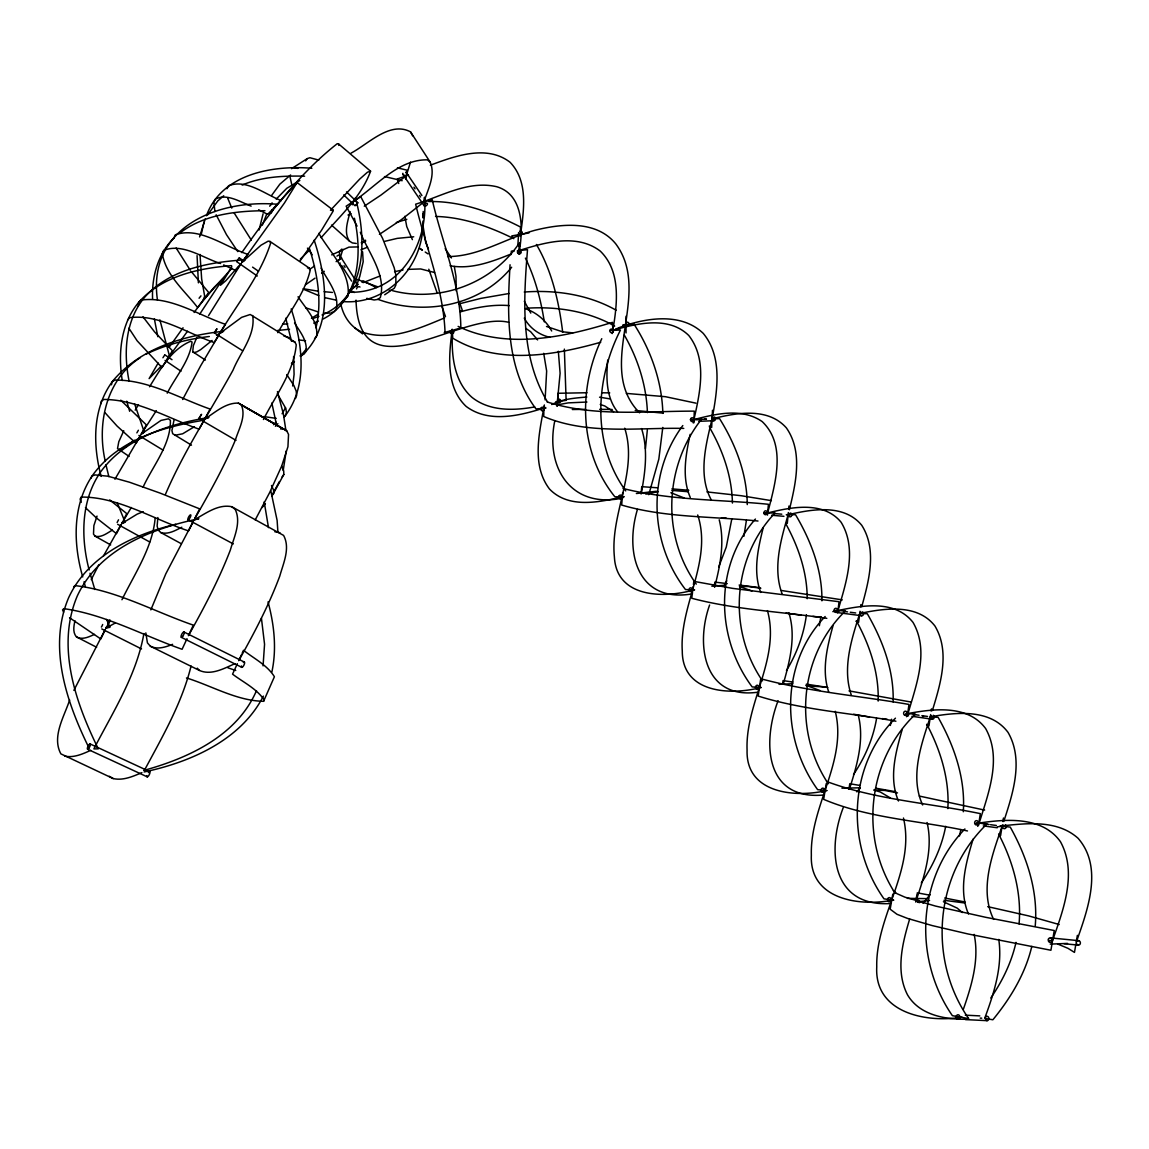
<?xml version="1.0" encoding="UTF-8"?>
<svg xmlns="http://www.w3.org/2000/svg" width="1149" height="1149" viewBox="0 0 1149 1149"><rect width="100%" height="100%" fill="white"/><g stroke="black" fill="none" stroke-linecap="round" stroke-linejoin="round"><path stroke-width="1.5" d="M422.947 217.434L422.961 213.886M626.033 332.951L626.076 316.19M520.353 235.358L520.483 226.999C492.074 212.522 460.993 200.86 428.649 201.549M543.922 406.315L543.75 416.512C587.441 435.069 637.465 427.485 683.77 428.39M878.166 701.077C879.028 672.955 869.807 645.393 856.436 620.948M893.132 701.953C894.123 670.686 882.705 640.424 867.28 613.71L859.739 613.494C851.538 639.332 842.16 667.971 851.237 694.829M693.967 422.76L694.269 411.141C645.465 411.055 594.435 417.058 547.211 401.963M423.033 217.85L423.22 211.445M452.404 332.004C451.342 354.797 453.683 381.109 471.837 397.238C489.359 411.371 513.689 410.767 534.687 406.918M155.216 517.653C152.673 547.47 134.806 573.437 121.952 599.721M947.853 808.609C949.548 779.151 940.5 750.024 926.783 724.243M963.293 811.74C965.562 778.519 954.273 745.931 938.13 717.349L930.317 716.847C921.297 744.538 909.563 776.724 922.647 804.975M557.581 405.769L558.026 393.274L586.981 392.743M1035.206 926.238C1038.294 891.495 1027.091 857.097 1010.244 827.079L1000.09 826.03M1019.062 923.997C1021.777 892.787 1013.045 861.549 998.61 834.073M712.495 410.265L711.662 427.485L709.206 426.135M456.268 290.984L455.981 276.263L454.3 266.439M519.535 248.414L518.946 253.986M519.664 246.389L519.836 243.373M520.253 236.407C523.614 212.019 529.028 181.901 510.07 162.268C486.731 144.3 454.903 156.049 430.358 165.197M517.869 245.297L518.616 233.06M662.786 427.428L658.822 459.14L648.768 494.688M647.347 429.87L645.451 448.656M510.055 264.758C507.24 313.217 505.388 368.082 535.994 408.929L545.861 408.211M607.735 360.039C606.112 377.533 606.011 397.367 617.53 411.802M286.23 450.939L283.2 470.559M622.686 492.619L621.666 505.057C665.573 517.926 712.71 516.246 757.995 521.028M767.489 515.111L768.408 504.282C720.064 499.442 670.255 500.49 623.017 488.469M138.297 306.18L138.612 302.575L140.724 300.119C170.311 295.868 198.26 315.099 225.434 324.32L219.804 333.411L241.635 317.354L250.223 314.496L294.905 342.072L296.255 344.786C293.699 372.204 275.559 395.529 263.437 419.529M241.778 252.636C269.44 213.211 299.2 173.6 337.203 143.711L338.553 143.869L370.567 171.201C361.03 197.456 339.084 216.96 321.131 237.699M641.07 493.984L641.745 486.673L657.285 487.779M511.032 254.575L511.348 251.171L514.379 250.899M787.28 523.456L788.329 512.569M788.645 509.294L788.961 506.02M554.809 420.735C544.999 467.672 571.168 509.122 622.787 498.048M519.075 246.504L519.434 243.042M731.827 518.817L726.283 547.01L718.714 566.96M746.405 520.425L743.877 536.31M405.856 179.215L407.076 170.196L397.41 167.826M452.218 329.346C448.929 354.984 445.381 386.854 466.149 406.416C489.172 423.694 520.669 415.493 545.631 407.493M422.933 221.068C424.311 265.275 387.63 305.577 342.172 301.512M292.679 385.978L294.087 374.373L293.584 356.549M379.429 234.367L400.987 219.947L423.938 201.951L424.512 197.24C428.591 243.315 400.541 293.57 349.382 292.263M837.693 612.834L839.043 601.717L732.531 588.36L693.824 581.351L693.436 584.525M693.177 586.636L691.755 598.27C735.676 609.86 781.894 611.728 826.806 618.32M714.305 586.335L714.85 582.112L727.26 583.606M859.596 614.6L858.59 622.37L856.034 621.279M860.012 611.268L859.739 613.494C884.385 608.295 917.275 603.311 934.941 626.004C950.395 651.943 940.5 683.899 932.356 710.613M860.587 606.83L860.874 604.618M639.576 412.821C594.004 366.373 653.465 294.46 615.749 243.847C596.432 220.134 561.861 223.595 535.333 230.173C505.933 238.058 479.032 256.629 447.622 256.557M544.367 404.965C539.47 432.211 531.125 464.914 549.509 489.043C568.741 509.021 599.634 502.199 623.519 496.655M545.1 399.895L546.651 371.055L543.707 353.332M907.337 715.884C915.667 686.398 929.871 651.555 913.024 622.399C893.893 598.212 858.806 606.069 832.838 611.627M907.839 712.452L908.988 704.438C859.682 695.863 809.054 691.755 760.739 678.729L760.092 683.052M759.934 684.143L758.182 696.064C802.533 710.039 850.145 712.868 895.89 721.213M405.798 178.669L406.114 176.558M930.661 714.563L928.952 725.953L926.611 724.832M931.164 711.145L931.509 708.876M782.57 683.827L783.072 680.596L792.939 682.089M143.898 633.544C136.559 675.224 113.047 711.863 93.873 748.904L98.297 748.846C75.547 702.527 55.913 646.456 77.27 596.001C99.015 549.193 151.395 528.583 198.863 518.716L194.698 519.707M300.133 260.852L321.548 230.231L333.167 211.057L333.095 210.08L297.074 182.547L284.464 202.971L241.85 262.446L245.154 259.818C209.563 262.058 170.267 268.981 145.162 296.672C125.284 319.781 123.288 352.642 129.133 381.324M978.46 825.485C987.652 794.993 1002.718 758.986 985.598 728.48C967.76 704.438 933.448 708.761 907.667 713.601L906.59 716.717M979.02 821.937L980.341 813.636C929.34 802.993 875.409 799.69 826.576 781.464M259.114 229.958L263.078 213.8M826.203 783.69L823.661 799.345C868.587 818.418 919.861 820.587 967.472 830.957M1000.592 835.653L1001.928 827.424M1002.316 825.068L1002.115 826.246L997.231 826.835M1002.876 821.535L1003.45 818.016M819.366 625.76L820.86 616.625M806.426 614.715C803.883 634.492 796.76 653.537 786.476 670.571M848.867 789.262L849.786 783.719L859.94 785.456M556.92 406.344L560.109 373.267L558.328 351.264M1075.924 943.875L1074.473 952.406L1068.01 948.342L1057.64 944.004M1076.34 941.433L1077.374 935.343M271.868 671.993C276.88 648.797 274.18 624.582 268.033 601.875M263.064 665.874L264.557 644.259L261.441 618.32M892.787 894.137L890.159 909.204L897.01 914.302L907.466 918.396L932.256 925.591L968.004 933.965L1050.918 950.252L1054.251 930.518L985.684 917.304L935.631 906.101L904.967 897.182L896.852 893.635L893.405 890.676M915.839 900.859L916.04 899.71M916.241 898.561L917.046 893.979M641.257 493.424C645.221 472.182 648.309 449.561 641.544 428.563M637.451 509.395C624.467 552.468 637.336 603.484 692.445 593.832M315.946 327.824C322.352 301.656 317.411 274.266 309.656 248.945M890.36 725.45L891.581 719.231M876.601 718.254C873.254 738.419 864.91 757.55 853.549 774.469M157.873 517.553L157.126 526.055L158.26 530.091L160.745 532.533L181.154 543.635M690.161 434.322C685.766 454.86 681.63 477.424 690.262 497.445M612.259 333.583C616.97 306.51 622.097 272.327 600.252 251.085C576.798 233.233 544.87 242.453 519.42 250.439C523.212 228.105 523.413 194.54 496.713 186.713C468.347 180.149 441.791 196.163 415.651 204.192C425.59 246.46 443.284 288.413 445.022 331.975L444.246 332.564L458.968 328.513M959.487 835.984L960.851 829.549M945.684 826.332C941.835 846.684 932.945 865.872 921.311 882.906M1031.802 946.388C1025.382 973.706 1010.502 998.251 992.865 1019.781L984.693 1018.344C993.928 993.282 1002.775 966.467 998.768 939.422M693.192 422.861C699.497 394.811 708.201 360.341 688.754 335.465C668.531 315.702 637.034 323.4 612.934 330.323L613.767 329.964M199.567 236.924L205.226 218.885M201.276 234.31L204.034 222.03M1016.003 942.367C1011.537 962.374 1002.359 981.16 990.783 998.007M100.681 403.945L101.327 401.13L103.941 399.45C137.492 399.651 168.156 418.193 199.122 429.195L210.138 409.073C179.172 398.258 148.365 379.615 114.814 380.089L112.142 381.87L111.424 384.8M709.608 605.006C695.59 644.058 703.26 699.281 756.976 692.316M74.958 620.776C73.78 626.047 72.531 632.496 76.466 636.891L96.617 647.26M763.18 527.879C757.967 548.734 752.854 571.584 760.71 592.439M191.064 666.003C181.944 703.26 162.325 736.839 144.386 770.39M714.592 587.297C720.222 565.452 724.933 542.127 719.217 519.808M186.468 677.939C211.789 685.809 236.78 700.847 263.581 701.307L264.011 699.626C256.256 688.438 243.215 682.219 232.558 674.161L237.355 663.705M789.392 509.739C795.74 483.442 803.151 451.859 786.376 427.888C767.762 406.918 736.092 412.836 712.078 418.882C705.859 444.864 697.831 474.867 711.26 499.901M410.509 162.095L406.229 175.854L380.98 195.071L364.29 206.174M350.115 211.545C348.032 220.895 343.436 232.242 349.368 241.046L352.312 242.913L356.262 243.459M832.982 625.846C827.108 647.203 821.32 670.599 828.831 692.301M174.102 419.615L171.919 430.559L172.695 433.719L191.495 445.166M764.315 513.704L767.676 512.957C774.986 484.146 787.036 445.309 762.204 421.597C741.033 406.89 713.543 414.459 690.678 420.433M843.237 807.646C827.05 849.599 831.287 906.302 889.197 903.602M902.281 729.213C895.775 752.107 888.507 778.06 898.489 801.011M861.736 606.729C868.859 580.805 877.333 549.782 861.736 525.28C843.955 503.621 812.056 509.136 788.113 514.738C780.832 540.073 772.516 568.181 782.153 594.019M783.201 684.287C789.722 661.336 796.329 636.129 788.803 612.647M909.649 919.085C902.396 943.228 895.315 971.164 907.552 994.905C919.818 1015.659 946.331 1019.752 968.42 1019.249M973.059 839.187C965.936 862.971 958.266 889.958 968.435 913.972M337.246 261.225L339.831 259.2L342.847 249.304M243.76 260.967L239.308 257.879L236.694 261.656L257.275 276.019M118.534 519.808L117.112 522.508M778.088 700.703C762.462 741.522 764.487 799.848 822.799 795.094M849.398 789.219C856.881 765.708 864.565 740.114 858.332 715.468M352.341 204.795L353.461 201.42C376.226 186.368 398.215 159.223 427.414 159.84L430.114 162.009C435.916 175.065 427.801 189.441 423.938 201.951M915.638 901.994C924.198 876.773 933.433 849.298 927.071 822.526M1003.766 821.463C1012.901 793.499 1023.946 759.977 1008.046 732.401C990.251 708.502 956.155 712.251 930.317 716.847M150.849 609.875L165.786 573.868L193.276 521.373M138.383 430.243L136.86 432.857M1001.555 827.826C991.63 856.45 979.307 890.145 993.626 919.358M977.684 826.332L978.833 823.115C1006.251 818.964 1042.2 816.12 1060.441 841.686C1077.489 872.752 1063.414 909.649 1052.585 940.385L1049.138 940.686M963.436 1009.037C971.695 985.354 979.479 959.573 974.137 934.381M1076.125 942.654C1087.385 910.525 1103.686 867.754 1078.092 838.282C1057.08 819.438 1026.416 823.273 1000.678 826.045M206.418 215.739C221.628 173.801 272.615 165.054 311.824 168.271M285.268 415.809L286.446 412.735L285.857 408.484L277.268 393.647M295.451 398.531L296.672 395.371L296.155 391.019L293.857 385.461L286.762 374.603M97.033 516.088L93.873 525.639L93.5 534.127L95.08 536.181L110.677 544.913M194.109 312.499L203.201 300.033L204.68 296.298L201.65 278.848L200.012 254.46M262.374 225.017L266.855 213.815M279.394 481.575L271.638 495.995M69.644 700.028C64.186 716.646 51.59 736.71 60.883 753.873L113.22 778.577C123.144 780.803 132.939 776.408 141.901 772.631M173.959 238.044L175.309 234.841C199.237 226.138 225.577 247.121 247.825 254.331L241.85 262.446L261.038 245.182L268.191 241.146L269.986 241.448L309.44 268.191L310.244 270.087C304.902 293.11 289.232 312.341 277.843 332.693M236.751 261.426L239.308 257.879M165.513 494.185C184.127 450.781 210.324 411.328 233.06 370.093C239.997 352.815 255.911 334.919 252.651 315.515M263.581 701.307L274.41 676.718C267.157 665.07 254.015 658.607 243.502 650.291L242.137 653.264M601.774 338.696C577.732 388.779 579.139 452.462 614.873 496.785L624.209 496.77M285.498 407.737L282.094 413.769M241.462 654.758L238.719 660.718C254.058 633.329 268.823 605.48 279.796 576.022C283.329 563.24 290.525 548.202 283.588 535.405L231.739 506.709C217.965 503.865 205.542 513.66 194.095 519.851M73.881 690.362L105.205 629.537M90.958 478.214L91.992 476.002L95.123 474.925L107.891 476.203L129.478 482.221L160.041 493.079L199.639 508.849L194.799 518.472M187.014 638.7L182.088 649.286C143.007 635.454 105.062 614.471 63.77 608.64L62.563 609.875L63.597 612.187M164.637 355.142L162.914 357.756M105.363 629.422L100.825 638.988L69.558 617.76M115.173 623.06L106.024 628.058L106.67 626.693M107.963 623.964L109.916 619.871M196.738 337.591L193.377 345.576L192.702 351.738L205.384 360.054M123.762 430.774L118.792 441.747L117.528 448.527L129.105 456.412M91.259 579.613L98.742 564.906M182.648 399.507L200.716 365.684L218.885 334.962M193.405 521.229L188.551 530.895C153.65 519.506 118.347 496.684 81.076 497.072L80.114 499.154L81.249 502.328M120.99 524.878L116.494 533.682L96.674 518.17L85.443 507.643M143.237 511.664L137.176 514.134L121.636 523.628L122.268 522.378M123.561 519.865L126.763 513.603L109.701 499.916M263.365 696.122C240.744 740.315 190.174 762.29 144.113 771.956M256.486 690.664C236.981 735.748 188.594 758.096 143.869 770.404M272.069 495.865L283.832 474.465L283.702 470.903L281.706 466.164M255.236 519.894L269.742 492.39L281.706 466.02L287.939 446.702L288.543 434.423L286.762 430.875L238.389 403.098C225.419 402.667 214.978 412.606 204.637 419.126M103.41 556.087L120.789 525.107M226.942 188.738L228.594 185.736C246.475 178.741 264.959 194.325 281.103 200.544L280.255 201.405M352.269 203.574L352.743 202.712M353.217 201.851L355.371 197.958C366.847 237.987 367.421 296.126 322.05 314.955M140.623 435.256L136.142 443.327L117.126 426.107L105.177 412.893M142.533 431.794L141.255 434.107L144.257 432.125L134.562 403.759M143.18 430.645L146.368 424.9L120.76 400.182M143.065 487.19C152.831 465.776 170.986 444.663 170.382 420.29L168.429 418.796L160.961 420.433L141.255 434.107L156.321 410.653M114.929 479.234L140.365 435.6M271.581 195.488L279.868 184.142L290.611 174.978M724.401 585.071L726.757 580.906M106.024 628.058L110.16 620.79M194.957 518.357C209.506 492.892 223.911 467.241 235.315 440.182C238.676 429.123 246.403 416.469 241.304 404.893L238.389 403.098M207.653 214.877L217.779 200.917L223.725 195.775M271.121 213.025L272.744 210.224M208.515 315.688L240.931 263.853M135.209 410.15L138.512 404.649M121.636 523.628L131.288 507.513M167.223 393.173C175.696 376.57 189.743 360.901 192.084 342.043L190.691 341.282C171.043 349.468 160.285 369.547 149.528 386.768M219.1 334.56L214.174 342.546C187.014 333.181 159.266 313.993 129.65 317.655L127.596 320.011M269.699 206.217L270.331 205.355M166.576 360.226L161.995 367.565L137.148 340.808L128.875 328.197M159.898 319.896L169.592 356.477L167.237 359.177L172.451 350.79L154.454 331.731L142.964 316.794M219.804 333.411C237.168 303.882 260.047 276.248 270.575 243.344L269.986 241.448M158.16 363.027L149.111 378.624L161.32 366.014M682.822 425.561C646.988 473.474 649.099 542.587 685.508 589.566L694.614 589.868M284.062 417.288C308.564 386.538 302.532 343.68 291.185 308.909M231.883 266.783L220.436 285.268L225.807 280.729L238.561 266.281M199.596 314.338L222.963 278.834L213.944 287.523L197.642 307.544C184.774 290.841 165.801 275.358 162.311 253.584L163.603 250.453C182.404 242.64 202.856 258.065 220.608 263.509M169.047 347.371L183.05 327.781M305.634 160.86L307.228 158.619L309.928 157.729L318.761 160.099M187.517 331.228L167.237 359.177M282.079 476.878L283.832 474.465M203.89 299.085L208.73 292.521L191.194 271.466M241.103 263.466L235.847 270.575L223.653 264.931M856.924 791.934L860.012 787.884M199.079 298.237L200.96 295.868M314.553 338.768L316.707 335.982C318.273 320.858 305.763 308.564 298.036 296.772M270.575 205.068L272.241 203L270.819 204.737M930.001 894.626L923.48 903.028L922.503 902.899M276.205 199.122L286.79 188.292L299.846 180.479M755.439 519.046C713.96 565.638 715.655 637.968 752.15 686.915L761.284 687.519M300.32 356.305L306.467 348.779M341.626 249.132L339.458 251.732L339.831 259.2M271.695 210.626L272.356 209.836M274.381 207.438L297.074 182.547M262.13 507.556L265.376 503.75M174.188 237.742C157.93 253.584 151.553 277.024 152.602 299.228M825.154 616.51C780.272 663.188 780.588 738.448 817.628 789.65L826.993 790.598M964.901 828.96C916.744 878.813 913.441 959.429 952.377 1015.673L956.428 1016.405M895.444 718.168C847.818 766.053 845.707 844.759 883.998 898.848L893.735 900.213M203.201 300.033L231.595 268.564M330.452 210.296L359.766 179.029L367.45 172.221L370.567 171.201M73.579 586.995L74.872 585.602C116.25 590.227 154.268 611.641 193.334 625.142L188.422 635.684C203.947 607.95 218.942 579.757 230.346 550.041C233.994 537.229 241.52 522.407 235.172 509.323L231.739 506.709M511.65 267.257C479.98 306.28 423.737 316.162 377.849 299.3M345.533 298.754L348.018 296.169C350.876 272.342 330.05 252.636 318.819 233.376M273.534 424.728L275.99 422.186M275.401 426.265L277.886 423.708M276.062 205.714L267.631 214.36L258.64 209.736M276.895 204.852L279.422 202.267M309.153 250.425L300.306 259.114M356.147 205.068L357.784 202.727L355.601 205.499M291.745 364.104L294.259 361.921M301.038 356.161C333.914 327.149 326.373 277.354 314.18 240.17M361.662 243.602L365.597 240.198M212.105 340.463L200.615 349.669L196.766 351.896L194.124 352.571L192.702 351.738M180.781 232.357C204.694 214.475 235.933 210.942 264.959 210.712M134.304 440.268L124.078 448.009L118.562 449.79M348.779 291.731L356.621 285.412L359.795 276.349L363.199 261.67L362.596 251.818M140.379 357.583C106.196 379.357 96.631 423.837 105.291 461.367M321.634 273.261L324.277 271.293M384.7 294.762L394.279 288.241L395.859 285.081L395.831 274.855L394.193 267.746L382.574 238.36L360.743 196.651L346.151 206.188L357.08 226.109M309.383 269.598L314.524 265.95M459.945 328.255L460.835 327.623C460.332 284.076 441.934 241.951 432.211 199.725L424.972 201.678M305.519 284.737L315.027 278.159M351.019 153.147C368.269 144.056 389.985 120.832 410.538 131.876L430.114 162.009M358.316 284.291L349.827 289.95L354.337 292.535M361.72 282.022L363.4 280.902L376.312 287.609M194.454 426.681L182.648 433.791L174.72 435.327M318.359 314.036L311.451 318.287M336.111 261.642L341.698 257.979M323.07 319.034C359.378 300.406 362.51 253.599 354.409 218.238M291.544 168.673L307.228 158.619M291.458 363.343L294.46 361.475M112.43 530.091C107.202 532.992 101.428 537.919 95.08 536.181M331.702 254.877L348.937 247.136L357.87 246.92M216.486 335.278L218.856 333.957M219.33 333.684L223.624 331.271C183.165 335.594 140.178 348.52 113.076 380.649C92.308 407.794 92.652 444.778 101.169 476.418M181.815 527.233C175.409 530.45 168.113 534.845 160.745 532.533M551.721 404.534L552.583 404.118M553.445 403.687C563.742 398.832 575.592 397.985 586.837 397.037M234.927 663.677C224.084 668.416 211.244 675.727 199.38 670.427L150.375 646.226L147.431 642.88L145.822 632.912M94.491 634.377C89.019 636.862 82.254 640.208 76.466 636.891M444.606 317.885C419.313 328.427 390.358 341.497 362.754 332.291M90.699 750.34C82.613 754.017 73.68 758.067 64.631 756.114M318.934 316.334L312.715 318.632M313.778 323.171L318.417 321.102M348.018 215.035L351.149 213.657M615.433 329.246L617.903 328.154M618.722 327.795C645.063 317.9 680.94 311.839 703.303 333.44C722.893 357.253 717.263 390.976 712.078 418.882L719.547 418.595C735.633 444.361 746.979 473.905 747.267 504.583M146.282 354.079C166.059 344.499 187.589 339.127 209.333 336.499M363.113 282.625L380.175 275.947M511.348 253.9C492.131 261.656 471.147 269.67 450.135 265.778M242.137 185.061C261.742 176.702 283.573 175.696 304.614 176.17M331.86 210.583L333.095 210.08M300.219 355.63L303.896 354.122L305.993 351.422C307.688 340.765 299.846 331.515 294.546 322.998M360.915 249.821L367.565 247.179M201.463 420.376L200.4 420.807C160.731 427.471 118.017 440.713 93.126 474.551C72.258 504.224 73.033 543.348 82.728 576.927M202.511 419.959L208.917 417.432C168.96 424.125 125.93 437.482 100.882 471.578C80.875 500.059 80.631 537.43 89.148 569.976M172.609 644.33C165.686 647.074 157.456 649.889 150.375 646.226M122.067 523.456L125.14 522.249L117.284 503.003M408.469 175.065L397.252 179.014L398.732 183.495M460.304 311.393L462.415 310.647L459.14 301.383M361.217 242.726L365.684 241.204M331.242 312.629L333.799 311.781L336.226 309.253C339.616 294.216 327.724 280.672 321.117 268.148M396.333 222.489L406.818 219.301M600.74 342.244C553.229 355.659 497.503 365.095 452.807 338.223L452.002 329.433M460.404 311.853C476.246 307.415 492.806 304.212 509.309 305.62M458.868 303.939L480.756 298.41L509.222 293.483M622.701 325.483L626.061 324.593M175.696 524.289C133.097 534.457 88.013 555.829 68.681 597.609C47.698 646.944 66.47 701.938 88.732 747.353M384.656 241.376L397.238 238.374L413.712 236.78M767.676 512.957C791.359 507.082 823.287 500.648 841.111 522.249C857.599 549.251 846.052 582.73 837.966 610.607L839.345 610.794M645.652 493.998L658.377 491.628M394.552 271.71L403.069 269.9M106.512 627.957L109.988 627.282L106.598 619.483M556.518 405.037L568.181 402.882L586.924 402.035M528.942 232.96L511.808 235.89L513.775 238.705M289.548 329.246L277.57 330.481M389.195 290.525L391.651 290.108M636.374 493.524L656.553 491.255M555.628 401.92L566.127 400.34L564.36 349.109M711.849 586.22L725.45 585.214M975.558 823.546L978.833 823.115M214.403 332.894L216.96 328.715L214.36 332.88L242.626 350.761M407.708 269.383L420.692 268.952L434.537 272.514M779.008 684.316L792.939 683.712M917.376 901.807L929.555 900.514M517.395 250.626L527.506 249.692C523.441 300.593 520.138 356.822 547.685 402.236M1067.536 943.401L1050.229 944.119M231.595 265.649C198.447 268.134 162.483 276.076 139.259 301.713C120.659 323.199 117.93 353.461 122.254 380.506M623.131 324.822L633.875 323.946C651.066 350.574 661.996 381.583 662.858 413.425M282.625 324.233L287.781 323.86M524.26 292.033C555.714 289.692 588.374 294.546 616.108 310.173M526.185 308.248C556.504 306.209 587.943 311.02 614.658 326.057M841.944 788.171L860.141 787.812M962.043 1017.21C926.367 1023.041 874.303 1013.188 876.744 966.855C875.667 915.595 915.667 869.822 903.459 818.016M611.053 330.409L620.474 330.022C594.995 379.845 591.807 444.103 625.731 490.896M671.935 490.422L688.251 491.729M704.639 419.184L706.491 419.112L696.337 419.5M698.836 421.31L713.816 420.706M694.053 419.586L695.188 419.543M907.337 898.346L928.421 898.647M739.468 586.679L748.157 586.493L760.839 588.231M690.405 419.658L701.364 419.457C664.452 466.235 661.336 535.377 696.265 584.137M572.288 409.518L584.597 409.346M277.081 204.235C216.4 199.251 147.144 228.062 157.456 300.104M324.75 313.103L329.964 313.059M786.261 514.752L795.525 514.695C810.935 540.705 822.339 570.206 821.923 600.826M806.354 685.867L826.576 687.073M764.028 512.928L775.015 513C732.286 557.883 727.561 630.011 762.476 680.84M601.875 392.771L609.731 392.901M599.649 409.317L612.202 409.489M435.557 216.443C462.674 217.075 488.828 226.41 512.957 238.245M280.629 428.965L283.616 429.051L241.304 404.893L286.762 430.875M694.111 589.854C664.352 598.457 616.438 598.299 614.385 556.848C610.004 513.416 638.442 471.449 624.726 428.204M835.165 610.507L845.463 610.88C799.345 655.662 792.81 730.592 828.257 783.733M873.743 790.024L884.759 790.44L897.498 792.911M965.49 1019.608L987.178 1020.657M626.32 393.403L665.4 396.692L695.949 403.155M980.212 1018.115L981.706 1018.186M965.304 1015.156L979.81 1015.888M721.4 517.84L726.269 518.127M276.234 418.351L263.609 416.57M922.561 716.344L923.523 716.402M599.563 397.195L610.22 398.918M943.961 900.285L964.155 902.913M905.728 713.457L906.705 713.529M635.196 410.437L663.117 413.137M508.662 322.295C460.203 310.69 358.675 396.462 356.018 300.119M671.892 488.871L688.797 490.264M760.868 687.504C730.434 695.562 682.219 693.206 682.276 651.052C679.274 604.891 712.782 560.999 697.716 514.967M771.683 515.255L783.934 516.318M893.29 900.069C859.768 906.776 809.341 899.724 811.352 855.1C809.916 805.736 847.632 761.055 835.266 711.303M774.124 513.517L781.794 514.192M786.85 514.637L788.113 514.738M800.925 615.146L786.045 613.049M324.162 291.688L332.434 292.449M706.951 491.916L741.277 495.722L771.367 500.634M826.591 790.541C794.864 797.995 745.758 793.385 747.08 750.182C745.126 702.513 780.688 658.506 767.46 610.636M1064.146 943.746L1078.164 945.081M1050.488 937.9L1078.739 940.672M572.791 332.894L562.364 331.774L546.493 326.474M812.903 616.352L821.075 617.214M976.808 822.899L986.977 823.991C934.668 874.36 927.502 959.228 968.693 1018.603L960.507 1017.138M298.754 339.946L305.562 340.722M869.491 717.062L853.693 714.233M739.123 585.056L759.762 587.642M835.553 612.316L861.693 615.749M843.467 611.34L847.56 611.886M850.274 612.245L855.689 612.963M882.116 718.599L887.129 719.26M983.271 825.887L997.246 827.754M917.591 902.252L919.559 902.511M781.492 590.5L842.303 599.879M983.242 823.704L989.102 824.494M990.553 824.695L996.355 825.47M905.125 715.339L908.529 715.827M911.933 716.301L932.313 719.202M909.103 713.802L907.667 713.601L915.451 714.147C867.495 760.221 859.035 837.635 895.172 893.304M913.383 714.419L919.071 715.224M921.9 715.64L927.516 716.445M294.173 167.84L297.907 168.386M806.368 684.143L827.754 687.475M307.429 267.875L309.44 268.191M849.01 690.879L910.597 701.967M303.164 288.701L317.541 291.085M336.398 300.191L325.023 297.692M392.498 290.683C439.363 302.819 491.355 283.904 518.774 243.847L519.736 253.714M875.538 788.157L895.789 791.733M957.447 1016.578L959.487 1016.951M384.484 176.573L402.179 180.695M274.855 531.772L279.925 532.705M919.329 796.07L984.65 810.102M917.247 892.83L929.527 895.128M944.679 898.015L964.945 901.979M670.887 492.734L683.899 497.862M987.723 906.647L1028.628 915.897L1059.22 924.528M549.969 337.289C539.168 335.005 529.474 327.867 524.289 318.101M739.827 586.679L751.906 590.974M805.923 685.235L819.84 690.492M318.187 311.925L305.648 307.76M874.49 790.225L880.278 791.991L890.202 797.851M283.875 335.982L290.424 338.021M377.346 286.69L355.558 278.862L356.75 286.23M600.238 404.462L604.805 405.999L613.58 411.744M227.818 667.77L235.732 670.47M366.732 298.352L374.143 299.99L377.748 299.429L380.319 297.605C386.509 274.826 368.384 252.651 360.341 232.285M943.401 901.735L957.203 908.127L962.359 912.55M318.761 295.595L303.508 289.261M292.277 341.009L294.905 342.072M525.495 308.722C536.64 312.585 546.077 320.585 551.678 330.984M251.157 206.116C240.227 202.08 227.114 193.147 215.495 199.036L213.901 201.98L214.892 211.502M87.64 749.249L147.273 776.868M458.121 326.402C506.781 349.526 563.269 337.49 612.431 322.352L613.063 332.32M90.053 743.92L149.629 771.582M183.84 631.95L244.191 661.996M181.413 637.379L241.836 667.368M101.773 628.934L141.542 648.941M187.89 519.65L233.319 543.922M117.658 524.289L149.772 542.026M198.82 418.724L201.563 414.301L198.791 418.653L235.99 440.354M109.227 776.264L113.22 778.577M340.836 304.112C343.192 315.702 350.273 326.689 361.231 331.774M138.914 435.442L163.144 450.178M422.128 249.951L419.5 248.256L422.358 250.137M425.202 252.033L428.06 253.915M164.767 354.797L172.005 359.709M165.083 360.413L180.996 371.199M525.596 328.255L530.637 331.716L537.603 339.917M252.579 267.128L258.453 271.236M354.653 327.81L362.596 333.885M331.515 225.089L349.368 241.046M346.524 191.912L357.784 202.727M343.709 194.913L354.969 205.728M197.255 668.172L199.38 670.427M445.209 248.601L451.413 257.965M190.26 270.202L176.142 248.012M307.444 248.141L312.226 254.791M237.8 251.602L226.482 234.655L216.156 214.791M251.315 240.098L234.051 212.766M405.999 172.091L421.913 195.517M413.942 187.215L415.048 188.853M419.486 195.387L420.591 197.025M402.94 174.447L424.168 205.772M530.795 313.117L524.317 301.268M339.802 255.638L354.883 279.164M344.011 265.721L345.059 267.358M341.54 265.376L351.608 281.117M536.411 244.478C552.023 271.121 558.945 301.857 562.694 332.233M709.551 427.471C722.85 450.408 731.899 476.347 732.43 503.061M412.39 239.653L406.746 226.583L404.836 216.299M785.715 523.599C798.34 546.551 807.216 572.274 807.216 598.701M410.538 131.876L412.649 135.797M624.324 335.106C637.882 358.675 646.427 385.346 647.418 412.606M231.782 208.098L227.789 198.375M525.409 258.123C535.19 278.159 540.892 299.918 544.31 321.864M271.494 485.496L273.577 490.12L273.749 493.567M428.448 249.175L425.676 242.18L423.076 226.109M94.807 589.494L90.024 573.25M428.792 269.225L437.281 293.311M441.676 305.792L445.496 316.593M277.44 391.608L283.386 414.028L285.929 430.631M285.771 318.216L291.458 341.181M126.749 401.216L129.665 411.313M291.947 185.406L289.821 176.012M270.819 490.867L277.124 520.411L277.9 532.001M264.198 501.854L268.493 527.621M84.035 581.796L85.342 586.651M271.853 402.997L276.665 425.604M105.952 464.799L108.853 476.62M157.815 336.7L154.383 319.034M338.553 143.869L338.811 145.42M198.389 282.841L197.068 255.624M340.032 262.92L340.118 264.787M988.916 1018.66A2.212 1.838 84.2 0 1 985.598 1019.694M985.44 1017.411A2.212 1.838 84.2 0 1 988.801 1017.784M1076.8 941.649A2.241 1.939 84.9 0 1 1079.758 941.261A2.241 1.939 84.9 0 1 1079.615 944.708A2.241 1.939 84.9 0 1 1076.699 943.817M916.356 901.448A2.097 1.738 89.2 0 1 916.845 900.615M917.39 900.227A2.097 1.738 89.2 0 1 919.717 902.539M1005.375 824.723A2.14 1.838 -88.4 0 1 1005.777 827.984A2.14 1.838 -88.4 0 1 1002.948 827.84M1002.574 826.691A2.14 1.838 -88.4 0 1 1003.192 824.968M933.304 715.281A2.054 1.752 -84.9 0 1 934.266 717.594M933.85 718.498A2.054 1.752 -84.9 0 1 931.15 718.455M930.819 717.579A2.054 1.752 -84.9 0 1 931.365 715.683M862.238 611.828A1.982 1.695 -83.6 0 1 863.531 614.126M863.258 614.873A1.982 1.695 -83.6 0 1 860.457 614.916M860.213 614.227A1.982 1.695 -83.6 0 1 860.816 612.273M790.426 513.014A1.925 1.666 -85 0 1 791.718 515.413M791.517 515.944A1.925 1.666 -85 0 1 788.975 516.332A1.925 1.666 -85 0 1 789.162 513.373M642.851 493.007A1.853 1.609 84.6 0 1 643.871 493.496M715.296 419.773A1.881 1.666 88.4 0 1 712.538 419.988M712.179 418.767A1.881 1.666 88.4 0 1 712.811 417.331M714.233 416.986A1.881 1.666 88.4 0 1 715.525 418.868M559.376 402.724A1.824 1.652 64.3 0 1 557.409 400.929M557.567 400.053A1.824 1.652 64.3 0 1 558.974 399.148M559.664 399.306A1.824 1.652 64.3 0 1 559.865 402.595M625.616 323.659A1.867 1.724 67.8 0 1 628.288 322.524A1.867 1.724 67.8 0 1 628.302 325.612A1.867 1.724 67.8 0 1 625.616 324.219M519.836 231.236A1.867 1.709 3.6 0 1 522.249 232.385A1.867 1.709 3.6 0 1 520.899 234.511M519.463 234.281A1.867 1.709 3.6 0 1 518.616 232.543M339.745 255.552A1.896 1.135 -32.5 0 1 339.889 255.997M336.944 256.17A1.896 1.135 -32.5 0 1 339.127 255.222M356.635 288.93A1.91 1.12 -32.5 0 1 357.899 287.02A1.91 1.12 -32.5 0 1 359.967 287.092M406.172 172.407A1.939 1.178 -34.7 0 1 406.186 172.81M403.902 174.734A1.939 1.178 -34.7 0 1 402.897 173.298M102.649 624.481A2.729 0.747 -62.1 0 1 101.385 627.052M148.307 772.616A2.901 0.948 -64 0 1 149.988 772.343A2.901 0.948 -64 0 1 148.221 776.293A2.901 0.948 -64 0 1 146.971 775.604M243.344 662.456A2.973 1.02 -63 0 1 244.593 663.246A2.973 1.02 -63 0 1 242.583 666.995A2.973 1.02 -63 0 1 241.462 665.96M956.413 1015.917A2.241 1.838 85 0 0 958.137 1019.249A2.241 1.838 85 0 0 959.616 1015.86A2.241 1.838 85 0 0 956.413 1015.917M1048.448 939.078A2.269 1.953 86 0 0 1050.301 942.424A2.269 1.953 86 0 0 1051.823 938.948A2.269 1.953 86 0 0 1048.448 939.078M887.89 898.561A2.14 1.752 89.8 0 0 889.269 901.85A2.14 1.752 89.8 0 0 890.92 898.762A2.14 1.752 89.8 0 0 887.89 898.561M977.928 824.135A2.169 1.853 -87.8 0 0 976.751 820.645A2.169 1.853 -87.8 0 0 974.754 823.618A2.169 1.853 -87.8 0 0 977.928 824.135M824.092 791.417A2.054 1.68 -87.6 0 0 823 788.157A2.054 1.68 -87.6 0 0 821.205 790.972A2.054 1.68 -87.6 0 0 824.092 791.417M906.776 714.491A2.083 1.767 -84.5 0 0 905.613 711.188A2.083 1.767 -84.5 0 0 903.732 714.118A2.083 1.767 -84.5 0 0 906.776 714.491M758.498 688.366A1.982 1.623 -86.8 0 0 757.392 685.235A1.982 1.623 -86.8 0 0 755.697 688.021A1.982 1.623 -86.8 0 0 758.498 688.366M837.018 611.613A2.011 1.709 -83.5 0 0 836.127 608.338A2.011 1.709 -83.5 0 0 834.131 610.995A2.011 1.709 -83.5 0 0 837.018 611.613M691.971 590.816A1.925 1.609 -88.6 0 0 690.793 587.814A1.925 1.609 -88.6 0 0 689.213 590.572A1.925 1.609 -88.6 0 0 691.971 590.816M766.886 514.005A1.968 1.68 -85 0 0 765.909 510.831A1.968 1.68 -85 0 0 764.028 513.474A1.968 1.68 -85 0 0 766.886 514.005M618.981 496.095A1.881 1.623 84.6 0 0 620.589 498.824A1.881 1.623 84.6 0 0 621.781 495.923A1.881 1.623 84.6 0 0 618.981 496.095M690.779 418.653A1.925 1.695 88.3 0 0 692.186 421.582A1.925 1.695 88.3 0 0 693.709 418.753A1.925 1.695 88.3 0 0 690.779 418.653M540.762 408.814A1.853 1.68 64.2 0 0 543.262 410.724A1.853 1.68 64.2 0 0 543.405 407.593A1.853 1.68 64.2 0 0 540.762 408.814M609.86 330.524A1.896 1.752 67.6 0 0 612.245 332.693A1.896 1.752 67.6 0 0 612.719 329.519A1.896 1.752 67.6 0 0 609.86 330.524M450.738 333.368A1.867 1.652 7 0 0 453.74 332.42A1.867 1.652 7 0 0 451.241 330.539A1.867 1.652 7 0 0 450.738 333.368M518.256 253.484A1.896 1.724 3.6 0 0 521.215 252.206A1.896 1.724 3.6 0 0 518.486 250.496A1.896 1.724 3.6 0 0 518.256 253.484M425.46 205.987A1.953 1.163 -34.6 0 0 427.342 203.488A1.953 1.163 -34.6 0 0 424.369 204.292A1.953 1.163 -34.6 0 0 425.46 205.987M189.154 519.032A2.801 0.804 -61.2 0 0 190.763 514.896A2.801 0.804 -61.2 0 0 188.149 517.998A2.801 0.804 -61.2 0 0 189.154 519.032M88.732 748.43A2.944 0.89 -63.7 0 0 90.211 743.992A2.944 0.89 -63.7 0 0 87.583 747.31A2.944 0.89 -63.7 0 0 88.732 748.43M182.619 636.46A3.016 0.962 -62.8 0 0 184.027 632.007A3.016 0.962 -62.8 0 0 181.226 635.526A3.016 0.962 -62.8 0 0 182.619 636.46"/></g></svg>
